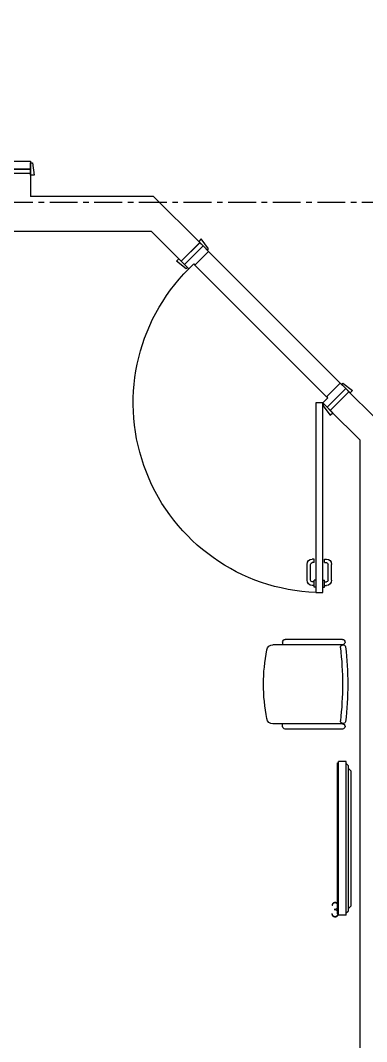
# Model space of a CAD drawing. Header units: millimetres. Extents: x 26027 to 581921, y 7230 to 233891.
# Drawn here: x 484160 to 486131, y 159170 to 164982 of the extents above; entities that cross this region are included whole.
import ezdxf

# ---------------------------------------------------------------- set-up
doc = ezdxf.new("R2010")
doc.units = ezdxf.units.MM
doc.header["$LTSCALE"] = 5
doc.linetypes.add('CENTER', pattern=[50.8, 31.75, -6.35, 6.35, -6.35])
doc.layers.get('0').update_dxf_attribs({"color": 252})
doc.layers.add('axes', color=252, linetype='Continuous')
for name, color, linetype, lineweight in [('car', 252, 'Continuous', 5), ('E-ELEC-EQPM-2', 85, 'Continuous', 30), ('Medical Equipment and Furniture', 252, 'Continuous', 0), ('Walls', 252, 'Continuous', 5), ('Wooden Joinery', 252, 'Continuous', 5)]:
    doc.layers.add(name, color=color, linetype=linetype, lineweight=lineweight)
doc.layers.add('EXF', color=7, linetype='Continuous', lineweight=30, true_color=0x4e7e3e)
doc.styles.add('X3G_ENTITY_257CFD', font='swisscl.ttf', dxfattribs={"height": 200})

# ---------------------------------------------------------------- blocks, each defined once
blk = doc.blocks.new('DM15862C-P')
at = {"lineweight": 0}
for p, q in [((-0.3835, 0), (-0.3983, -0.0149)), ((0.3835, 0), (-0.3835, 0)), ((0.3835, 0), (0.3983, -0.0149)), ((-0.4367, -0.0287), (-0.4367, -0.0734)), ((0.4365, -0.0287), (-0.4367, -0.0287)), ((-0.4157, -0.0175), (-0.4256, -0.0287)), ((0.41, -0.0149), (-0.4099, -0.0149)), ((0.4157, -0.0175), (0.4254, -0.0287)), ((0.4365, -0.0287), (0.4365, -0.0734)), ((0.4365, -0.0734), (-0.4367, -0.0734)), ((-0.4291, -0.078), (-0.4291, -0.0734)), ((0.429, -0.078), (-0.4291, -0.078)), ((0.429, -0.078), (0.429, -0.0734))]:
    blk.add_line(p, q, dxfattribs=at)
for points in [[(-0.4099, -0.0149), (-0.4121, -0.0149), (-0.4141, -0.0158), (-0.4157, -0.0175)], [(0.4157, -0.0175), (0.4141, -0.0158), (0.4121, -0.0149), (0.41, -0.0149)]]:
    blk.add_open_spline(points, degree=3, dxfattribs=at)
blk = doc.blocks.new('GF21016-P')
at = {"color": 0, "extrusion": (-1.24384e-09, -1.20261e-09, -1)}
for p, q in [((0.0128, 0.0179), (0.0128, 0.4136)), ((0.4628, 0.0179), (0.4628, 0.4136)), ((-0.0022, 0.3585), (0.0128, 0.3585)), ((0.4778, 0.3585), (0.4628, 0.3585)), ((-0.0172, 0.0179), (-0.0172, 0.3435)), ((0.4928, 0.0179), (0.4928, 0.3435)), ((0.4778, 0.0029), (0.4778, 0.0029))]:
    blk.add_line(p, q, dxfattribs=at)
for centre, radius, start, end in [((-0.2378, -0.5362), 1.0036, 78.75684, 101.24316), ((-0.0478, 0.4136), 0.035, 0, 80.65572), ((-0.4278, 0.4136), 0.035, 99.34428, 180), ((0.0022, 0.3435), 0.015, 0, 90), ((-0.4778, 0.3435), 0.015, 90, 180), ((0.0022, 0.0179), 0.015, 270, 0), ((0.0022, 0.0179), 0.015, 180, 270), ((-0.0284, 0.0145), 0.015, 284.3864, 95.52091), ((-0.2378, 1.8734), 1.8855, 263.51186, 276.48814), ((-0.2378, 1.8928), 1.8749, 263.6341, 276.3659), ((-0.4471, 0.0145), 0.015, 84.47909, 255.6136), ((-0.4778, 0.0179), 0.015, 270, 0), ((-0.4778, 0.0179), 0.015, 180, 270)]:
    blk.add_arc(centre, radius, start, end, dxfattribs=at)
blk = doc.blocks.new('A$C683B37BC')
at = {"layer": 'car'}
for p, q in [((-770.4, -827), (-21.2, -77.8)), ((56.6, -155.6, -2.4), (-692.7, -904.8, -4.7))]:
    blk.add_line(p, q, dxfattribs=at)
at = {"layer": 'Wooden Joinery'}
for p, q in [((-92.4, 996.4, -2.4), (-102.4, 996.4, -2.4)), ((-92.4, 1006.4, -2.4), (-92.4, 966.4, -2.4)), ((-82.4, 1006.4, -2.4), (-92.4, 1006.4, -2.4)), ((-42.4, 1006.4, -2.4), (-32.4, 1006.4, -2.4)), ((-32.4, 1006.4, -2.4), (-32.4, 966.4, -2.4)), ((-32.4, 996.4, -2.4), (-22.4, 996.4, -2.4)), ((-132.4, 966.4, -2.4), (-132.4, 876.4, -2.4)), ((-112.4, 966.4, -2.4), (-112.4, 876.4, -2.4)), ((-92.4, 976.4, -2.4), (-102.4, 976.4, -2.4)), ((-82.4, 966.4, -2.4), (-92.4, 966.4, -2.4)), ((-42.4, 966.4, -2.4), (-32.4, 966.4, -2.4)), ((-32.4, 976.4, -2.4), (-22.4, 976.4, -2.4)), ((-12.4, 966.4, -2.4), (-12.4, 876.4, -2.4)), ((7.6, 966.4, -2.4), (7.6, 876.4, -2.4)), ((-92.4, 866.4, -2.4), (-102.4, 866.4, -2.4)), ((-92.4, 846.4, -2.4), (-102.4, 846.4, -2.4)), ((-92.4, 866.4, -2.4), (-92.4, 846.4, -2.4)), ((-32.4, 866.4, -2.4), (-22.4, 866.4, -2.4)), ((-32.4, 866.4, -2.4), (-32.4, 846.4, -2.4)), ((-32.4, 846.4, -2.4), (-22.4, 846.4, -2.4))]:
    blk.add_line(p, q, dxfattribs=at)
for points in [[(-82.4, -42.4), (-82.4, 1036.4), (-42.4, 1036.4), (-42.4, -42.4)], [(-35.4, -35.4), (-42.4, -28.3), (0, 28.3), (14.1, 14.1)], [(63.6, -148.5), (70.7, -155.6), (127.3, -113.1), (113.1, -99)], [(-812.9, -812.9), (-819.9, -805.8), (-876.5, -848.2), (-862.4, -862.4)], [(-699.7, -911.9), (-692.7, -918.9), (-735.1, -975.5), (-749.2, -961.4)]]:
    blk.add_lwpolyline(points, close=True, dxfattribs=at)
for points in [[(-17.7, -17.7), (88.4, -123.7), (106.1, -106.1), (0, 0), (-17.7, -17.7)], [(-17.7, -17.7), (-42.4, -42.4), (-14.1, -70.7), (-21.2, -77.8), (56.6, -155.6), (88.4, -123.7), (-17.7, -17.7)], [(-830.6, -830.6), (-805.8, -805.8), (-777.5, -834.1), (-770.4, -827), (-692.7, -904.8), (-724.5, -936.6), (-830.6, -830.6)], [(-830.6, -830.6), (-724.5, -936.6), (-742.2, -954.3), (-848.2, -848.2), (-830.6, -830.6)]]:
    blk.add_lwpolyline(points, dxfattribs=at)
for centre, radius, start, end in [((-42.4, -42.4), 1079.6, 92.12338, 225.00001), ((-102.4, 966.4, -2.4), 30, 90, 180), ((-22.4, 966.4, -2.4), 30, 0, 90), ((-102.4, 966.4, -2.4), 10, 90, 180), ((-22.4, 966.4, -2.4), 10, 0, 90), ((-102.4, 876.4, -2.4), 30, 180, 270), ((-102.4, 876.4, -2.4), 10, 180, 270), ((-22.4, 876.4, -2.4), 10, 270, 0), ((-22.4, 876.4, -2.4), 30, 270, 0)]:
    blk.add_arc(centre, radius, start, end, dxfattribs=at)
blk = doc.blocks.new('A$C692066EF')
at = {"layer": 'Wooden Joinery'}
for p, q in [((2365.9, 240), (2405.9, 240)), ((2365.9, 230), (2365.9, 240)), ((2375.9, 240), (2375.9, 250)), ((2395.9, 240), (2395.9, 250)), ((2405.9, 280), (2495.9, 280)), ((2405.9, 260), (2495.9, 260)), ((2405.9, 230), (2405.9, 240)), ((2505.9, 240), (2505.9, 250)), ((2505.9, 240), (2525.9, 240)), ((2525.9, 240), (2525.9, 250)), ((2365.9, 190), (2365.9, 180)), ((2365.9, 180), (2405.9, 180)), ((2375.9, 180), (2375.9, 170)), ((2395.9, 180), (2395.9, 170)), ((2405.9, 190), (2405.9, 180)), ((2505.9, 180), (2505.9, 170)), ((2505.9, 180), (2525.9, 180)), ((2525.9, 180), (2525.9, 170)), ((2405.9, 160), (2495.9, 160)), ((2405.9, 140), (2495.9, 140))]:
    blk.add_line(p, q, dxfattribs=at)
for points in [[(3215, 1080), (3205, 1080), (3195, 1150), (3215, 1150)], [(3365, 1070), (3375, 1070), (3385, 1140), (3365, 1140)], [(3215, 230), (2335.9, 230), (2335.9, 190), (3215, 190)], [(3215, 230), (2335.9, 230), (2335.9, 190), (3215, 190)], [(3215, 180), (3205, 180), (3195, 110), (3215, 110)], [(3365, 190), (3375, 190), (3385, 120), (3365, 120)]]:
    blk.add_lwpolyline(points, close=True, dxfattribs=at)
for points in [[(3215, 1105), (3365, 1105), (3365, 1130), (3215, 1130), (3215, 1105)], [(3215, 1105), (3215, 1070), (3255, 1070), (3255, 1060), (3365, 1060), (3365, 1105), (3215, 1105)], [(3215, 155), (3215, 190), (3255, 190), (3255, 200), (3365, 200), (3365, 155), (3215, 155)], [(3215, 155), (3365, 155), (3365, 130), (3215, 130), (3215, 155)]]:
    blk.add_lwpolyline(points, dxfattribs=at)
for centre, radius, start, end in [((3215, 190), 880, 90, 177.39475), ((2405.9, 250), 30, 90, 180), ((2405.9, 250), 10, 90, 180), ((2495.9, 250), 30, 0, 90), ((2495.9, 250), 10, 0, 90), ((2405.9, 170), 30, 180, 270), ((2405.9, 170), 10, 180, 270), ((2495.9, 170), 10, 270, 0), ((2495.9, 170), 30, 270, 0)]:
    blk.add_arc(centre, radius, start, end, dxfattribs=at)

msp = doc.modelspace()

# ---------------------------------------------------------------- hatches: boundary and pattern name
at = {"layer": 'E-ELEC-EQPM-2'}
h = msp.add_hatch(dxfattribs=at)
h.set_pattern_fill('CROSS', color=85, scale=10)
h.set_pattern_definition([(0, (368880, 104830), (63.5, 63.5), [31.75, -95.25]), (90, (368895.875, 104814.125), (-63.5, 63.5), [31.75, -95.25])])
edge = h.paths.add_edge_path()
edge.add_line((457685.6, 145694.3), (457685.6, 152806.1))
edge.add_line((457685.6, 152806.1), (462487.4, 152806.1))
edge.add_line((462487.4, 152806.1), (462487.4, 145900.9))
edge.add_line((462487.4, 145900.9), (462587.4, 145901.1))
edge.add_line((462587.4, 145901.1), (462587.4, 152806.1))
edge.add_line((462587.4, 152806.1), (464555.9, 152806.1))
edge.add_line((464555.9, 152806.1), (469284.4, 152806.1))
edge.add_line((469284.4, 152806.1), (471903.7, 152806.1))
edge.add_line((471903.7, 152806.1), (471903.7, 142653.2))
edge.add_line((471903.7, 142653.2), (478231.4, 142645.9))
edge.add_line((478231.4, 142645.9), (478231.4, 142845.2))
edge.add_line((478231.4, 142845.2), (472503.7, 142845.2))
edge.add_line((472503.7, 142845.2), (472503.7, 157840))
edge.add_line((472503.7, 157840), (472504, 159009.2))
edge.add_line((472504, 159009.2), (479768.6, 159009.2))
edge.add_line((479768.6, 159009.2), (479768.6, 159109.2))
edge.add_line((479768.6, 159109.2), (472503.7, 159109.2))
edge.add_line((472503.7, 159109.2), (472503.7, 169315.6))
edge.add_line((472503.7, 169315.6), (478921.1, 169315.6))
edge.add_line((478921.1, 169315.6), (484286.4, 169315.6))
edge.add_line((484286.4, 169315.6), (484286.4, 166351.2))
edge.add_line((484286.4, 166351.2), (484486.4, 166351.2))
edge.add_line((484486.4, 166351.2), (484486.4, 169515.6))
edge.add_line((484486.4, 169515.6), (479083.8, 169515.6))
edge.add_line((479083.8, 169515.6), (479083.8, 190946.9))
edge.add_line((479083.8, 190946.9), (479083.8, 191341.6))
edge.add_line((479083.8, 191341.6), (478883.8, 191341.6))
edge.add_line((478883.8, 191341.6), (478883.8, 195124.3))
edge.add_line((478883.8, 195124.3), (477262.4, 195124.3))
edge.add_line((477262.4, 195124.3), (477262.4, 205421.2))
edge.add_line((477262.4, 205421.2), (474368, 205421.2))
edge.add_line((474368, 205421.2), (469356.9, 205421.2))
edge.add_line((469356.9, 205421.2), (469256.9, 205421.2))
edge.add_line((469256.9, 205421.2), (469256.9, 204391.3))
edge.add_line((469256.9, 204391.3), (469856.9, 204391.3))
edge.add_line((469856.9, 204391.3), (469856.9, 204821.2))
edge.add_line((469856.9, 204821.2), (471179.3, 204821.2))
edge.add_line((471179.3, 204821.2), (471179.3, 204391.3))
edge.add_line((471179.3, 204391.3), (471779.3, 204391.3))
edge.add_line((471779.3, 204391.3), (471779.3, 204821.2))
edge.add_line((471779.3, 204821.2), (476662.4, 204821.2))
edge.add_line((476662.4, 204821.2), (476662.4, 194457.6))
edge.add_line((476662.4, 194457.6), (478283.8, 194457.6))
edge.add_line((478283.8, 194457.6), (478283.8, 169915.6))
edge.add_line((478283.8, 169915.6), (471903.7, 169915.6))
edge.add_line((471903.7, 169915.6), (471903.7, 159212))
edge.add_line((471903.7, 159212), (470513.7, 159212))
edge.add_line((470513.7, 159212), (470513.7, 159112))
edge.add_line((470513.7, 159112), (471903.7, 159112))
edge.add_line((471903.7, 159112), (471903.7, 153006.1))
edge.add_line((471903.7, 153006.1), (462587.4, 153006.1))
edge.add_line((462587.4, 153006.1), (462487.4, 152906.1))
edge.add_line((462487.4, 152906.1), (457585.6, 152906.1))
edge.add_line((457585.6, 152906.1), (457585.6, 145694.3))
at = {"layer": 'EXF'}
h = msp.add_hatch(dxfattribs=at)
h.set_pattern_fill('CROSS', color=256, scale=10)
edge = h.paths.add_edge_path()
edge.add_line((464555.9, 152806.1), (469284.4, 152806.1))
edge.add_line((469284.4, 152806.1), (471903.7, 152806.1))
edge.add_line((471903.7, 152806.1), (471903.7, 142653.2))
edge.add_line((471903.7, 142653.2), (478231.4, 142645.9))
edge.add_line((478231.4, 142645.9), (478231.4, 142845.2))
edge.add_line((478231.4, 142845.2), (472503.7, 142845.2))
edge.add_line((472503.7, 142845.2), (472503.7, 157840))
edge.add_line((472503.7, 157840), (472504, 159009.2))
edge.add_line((472504, 159009.2), (479768.6, 159009.2))
edge.add_line((479768.6, 159009.2), (479768.6, 159109.2))
edge.add_line((479768.6, 159109.2), (472503.7, 159109.2))
edge.add_line((472503.7, 159109.2), (472503.7, 169315.6))
edge.add_line((472503.7, 169315.6), (478921.1, 169315.6))
edge.add_line((478921.1, 169315.6), (484286.4, 169315.6))
edge.add_line((484286.4, 169315.6), (484286.4, 166351.2))
edge.add_line((484286.4, 166351.2), (484486.4, 166351.2))
edge.add_line((484486.4, 166351.2), (484486.4, 169515.6))
edge.add_line((484486.4, 169515.6), (479083.8, 169515.6))
edge.add_line((479083.8, 169515.6), (479083.8, 190946.9))
edge.add_line((479083.8, 190946.9), (479083.8, 191341.6))
edge.add_line((479083.8, 191341.6), (478883.8, 191341.6))
edge.add_line((478883.8, 191341.6), (478883.8, 195124.3))
edge.add_line((478883.8, 195124.3), (477262.4, 195124.3))
edge.add_line((477262.4, 195124.3), (477262.4, 205421.2))
edge.add_line((477262.4, 205421.2), (474368, 205421.2))
edge.add_line((474368, 205421.2), (469356.9, 205421.2))
edge.add_line((469356.9, 205421.2), (469256.9, 205421.2))
edge.add_line((469256.9, 205421.2), (469256.9, 204391.3))
edge.add_line((469256.9, 204391.3), (469856.9, 204391.3))
edge.add_line((469856.9, 204391.3), (469856.9, 204821.2))
edge.add_line((469856.9, 204821.2), (471179.3, 204821.2))
edge.add_line((471179.3, 204821.2), (471179.3, 204391.3))
edge.add_line((471179.3, 204391.3), (471779.3, 204391.3))
edge.add_line((471779.3, 204391.3), (471779.3, 204821.2))
edge.add_line((471779.3, 204821.2), (476662.4, 204821.2))
edge.add_line((476662.4, 204821.2), (476662.4, 194457.6))
edge.add_line((476662.4, 194457.6), (478283.8, 194457.6))
edge.add_line((478283.8, 194457.6), (478283.8, 169915.6))
edge.add_line((478283.8, 169915.6), (471903.7, 169915.6))
edge.add_line((471903.7, 169915.6), (471903.7, 159212))
edge.add_line((471903.7, 159212), (470513.7, 159212))
edge.add_line((470513.7, 159212), (470513.7, 159112))
edge.add_line((470513.7, 159112), (471903.7, 159112))
edge.add_line((471903.7, 159112), (471903.7, 153006.1))
edge.add_line((471903.7, 153006.1), (462587.4, 153006.1))

# ---------------------------------------------------------------- linework, layer by layer
at = {"layer": 'axes', "linetype": 'CENTER', "lineweight": 0}
msp.add_line((544175.8, 163945.3, 2.4), (461383.1, 163945.3, 2.4), dxfattribs=at)
at = {"layer": 'Walls'}
for p, q in [((484218.4, 164110.3, 2.4), (484118.4, 164110.3, 2.4)), ((484218.4, 164110.3, 2.4), (484218.4, 163980.3, 2.4)), ((484918.8, 163980.3, 2.4), (484218.4, 163980.3, 2.4)), ((485182, 163717, 2.4), (484918.8, 163980.3, 2.4)), ((484906.6, 163780.3, 2.4), (481063.8, 163780.3, 2.4)), ((485075.9, 163611, 2.4), (484906.6, 163780.3, 2.4)), ((485075.9, 163611, 2.4), (485182, 163717, 2.4)), ((485924.5, 162762.4, 2.4), (486030.5, 162868.5, 2.4)), ((486168.8, 162730.3, 2.4), (486030.5, 162868.5, 2.4)), ((486093.8, 162593.1, 2.4), (485924.5, 162762.4, 2.4)), ((486093.8, 158855.3, 2.4), (486093.8, 162593.1, 2.4))]:
    msp.add_line(p, q, dxfattribs=at)

# ---------------------------------------------------------------- block references
at = {"layer": 'Medical Equipment and Furniture', "extrusion": (-8.17196e-07, -2.67577e-11, -1), "xscale": -999.9999999999975, "yscale": 999.9999999999975, "zscale": 999.9999999999999, "rotation": 270.0000251128832}
msp.add_blockref('GF21016-P', (-486011.8, 160965.8, -0.4), dxfattribs=at)
at = {"layer": 'Medical Equipment and Furniture', "xscale": 1000, "yscale": 1000, "zscale": 1000, "rotation": 270}
msp.add_blockref('DM15862C-P', (486043.8, 160326.4, 2.4), dxfattribs=at)
at = {"layer": 'Wooden Joinery'}
msp.add_blockref('A$C692066EF', (480853.4, 163980.3, 2.4), dxfattribs=at)
at = {"layer": 'Wooden Joinery', "xscale": -1, "rotation": 180}
msp.add_blockref('A$C683B37BC', (485924.5, 162762.4, 2.4), dxfattribs=at)

# ---------------------------------------------------------------- texts
at = {"layer": 'Medical Equipment and Furniture', "insert": (485951.8, 159875.8, 0), "char_height": 87.5, "attachment_point": 8, "style": 'X3G_ENTITY_257CFD'}
msp.add_mtext('3', dxfattribs=at)

doc.saveas('drawing.dxf')
